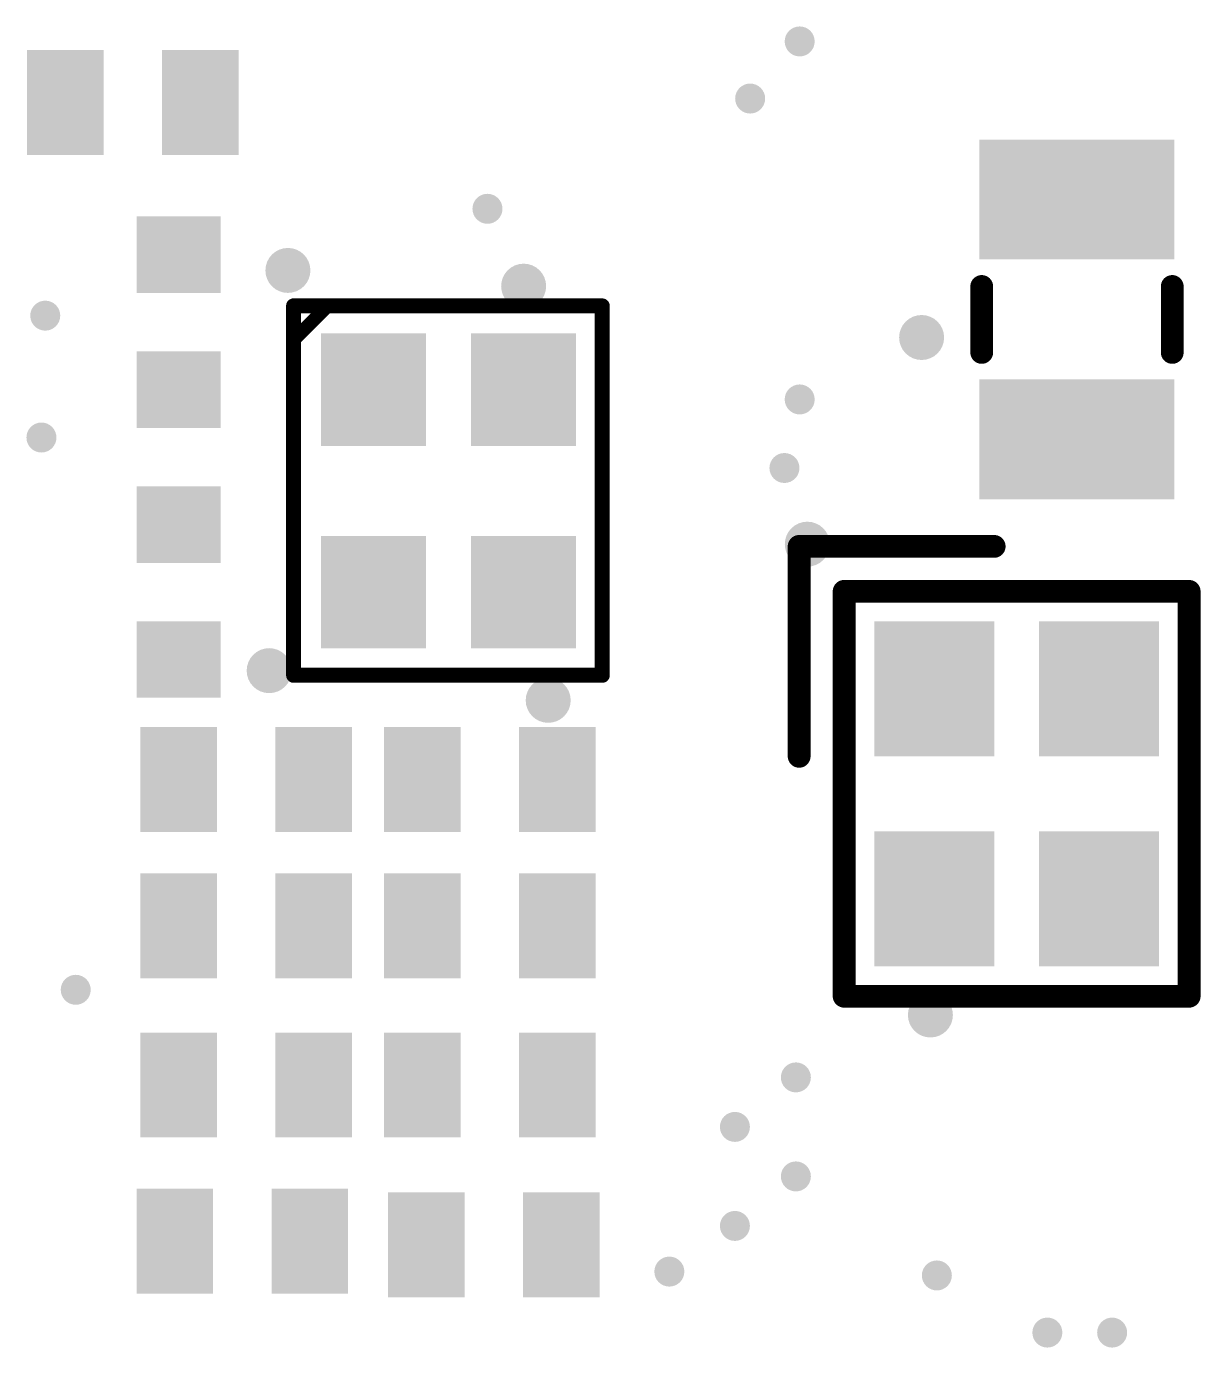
# Model space of a CAD drawing. Header units: inches. Extents: x -6.1 to 65.1, y -0.8 to 59.2.
# Drawn here: x 13.37 to 21.2, y 23.08 to 31.89 of the extents above; entities that cross this region are included whole.
import ezdxf

# ---------------------------------------------------------------- set-up
doc = ezdxf.new("R2010")
doc.units = ezdxf.units.IN
for name, color, linetype in [('Top Overlay', 2, 'Continuous'), ('Top Paste', 8, 'Continuous'), ('Via Holes', 16, 'Continuous')]:
    doc.layers.add(name, color=color, linetype=linetype)

# ---------------------------------------------------------------- blocks, each defined once
blk = doc.blocks.new('R0402_8')
at = {"layer": 'Top Paste'}
for points in [[(-0.705, -0.35), (-0.705, 0.35), (-0.195, 0.35), (-0.195, -0.35)], [(0.195, -0.35), (0.195, 0.35), (0.705, 0.35), (0.705, -0.35)]]:
    blk.add_hatch(color=8, dxfattribs=at).paths.add_polyline_path(points)
blk = doc.blocks.new('CYR_2016_68')
at = {"layer": 'Top Paste'}
for points in [[(-0.375, 1.35), (0.375, 1.35), (0.375, 0.65), (-0.375, 0.65)], [(0.975, 1.35), (1.725, 1.35), (1.725, 0.65), (0.975, 0.65)], [(-0.375, 0.35), (0.375, 0.35), (0.375, -0.35), (-0.375, -0.35)], [(0.975, 0.35), (1.725, 0.35), (1.725, -0.35), (0.975, -0.35)]]:
    blk.add_hatch(color=8, dxfattribs=at).paths.add_polyline_path(points)
at = {"layer": 'Top Overlay'}
for points, const_width in [([(-0.559, -0.5335), (-0.5586, 1.5239)], 0.1), ([(-0.5586, 1.5239), (1.905, 1.5242)], 0.1), ([(1.905, -0.5332), (1.905, 1.5242)], 0.1), ([(-0.3302, -0.5334), (-0.5588, -0.3048)], 0.09), ([(-0.559, -0.5335), (1.905, -0.5332)], 0.1)]:
    blk.add_lwpolyline(points, dxfattribs=dict(at, const_width=const_width))
for points, const_width in [([(-0.5836, 1.5239, 1), (-0.5336, 1.5239, 1)], 0.05), ([(-0.5836, 1.5239, 1), (-0.5336, 1.5239, 1)], 0.05), ([(1.88, 1.5242, 1), (1.93, 1.5242, 1)], 0.05), ([(1.88, 1.5242, 1), (1.93, 1.5242, 1)], 0.05), ([(-0.5813, -0.3048, 1), (-0.5363, -0.3048, 1)], 0.045), ([(-0.584, -0.5335, 1), (-0.534, -0.5335, 1)], 0.05), ([(-0.584, -0.5335, 1), (-0.534, -0.5335, 1)], 0.05), ([(-0.3527, -0.5334, 1), (-0.3077, -0.5334, 1)], 0.045), ([(1.88, -0.5332, 1), (1.93, -0.5332, 1)], 0.05), ([(1.88, -0.5332, 1), (1.93, -0.5332, 1)], 0.05)]:
    blk.add_lwpolyline(points, format="xyb", close=True, dxfattribs=dict(at, const_width=const_width))
blk = doc.blocks.new('SMD_2012_2P_69')
at = {"layer": 'Top Paste'}
for points in [[(-1.2, 0.65), (-0.4001, 0.65), (-0.4001, -0.6499), (-1.2, -0.6499)], [(0.3999, 0.65), (1.1999, 0.65), (1.1999, -0.6499), (0.3999, -0.6499)]]:
    blk.add_hatch(color=8, dxfattribs=at).paths.add_polyline_path(points)
at = {"layer": 'Top Overlay', "const_width": 0.152}
for points in [[(-0.2199, 0.635), (0.2199, 0.635)], [(-0.2199, -0.635), (0.2199, -0.635)]]:
    blk.add_lwpolyline(points, dxfattribs=at)
at = {"layer": 'Top Overlay', "const_width": 0.076}
for points in [[(-0.2579, 0.635, 1), (-0.1819, 0.635, 1)], [(0.1819, 0.635, 1), (0.2579, 0.635, 1)], [(-0.2579, -0.635, 1), (-0.1819, -0.635, 1)], [(0.1819, -0.635, 1), (0.2579, -0.635, 1)]]:
    blk.add_lwpolyline(points, format="xyb", close=True, dxfattribs=at)
blk = doc.blocks.new('SMD_2016_4P_70')
at = {"layer": 'Top Paste'}
for points in [[(-1.15, 0.9499), (-0.25, 0.9499), (-0.25, 0.1499), (-1.15, 0.1499)], [(0.25, 0.9499), (1.15, 0.9499), (1.15, 0.1499), (0.25, 0.1499)], [(-1.15, -0.1499), (-0.25, -0.1499), (-0.25, -0.9499), (-1.15, -0.9499)], [(0.25, -0.1499), (1.15, -0.1499), (1.15, -0.9499), (0.25, -0.9499)]]:
    blk.add_hatch(color=8, dxfattribs=at).paths.add_polyline_path(points)
at = {"layer": 'Top Overlay', "const_width": 0.152}
for points in [[(-1.35, -1.1501), (-1.35, 1.1499)], [(1.35, 1.1499), (-1.35, 1.1499)], [(1.35, -1.1501), (1.35, 1.1499)], [(-1.65, -1.45), (-1.65, -0.15)], [(1.35, -1.1501), (-1.35, -1.1501)], [(-0.25, -1.45), (-1.65, -1.45)]]:
    blk.add_lwpolyline(points, dxfattribs=at)
at = {"layer": 'Top Overlay', "const_width": 0.076}
for points in [[(-1.388, 1.1499, 1), (-1.312, 1.1499, 1)], [(-1.388, 1.1499, 1), (-1.312, 1.1499, 1)], [(1.312, 1.1499, 1), (1.388, 1.1499, 1)], [(1.312, 1.1499, 1), (1.388, 1.1499, 1)], [(-1.688, -0.15, 1), (-1.612, -0.15, 1)], [(-1.388, -1.1501, 1), (-1.312, -1.1501, 1)], [(-1.388, -1.1501, 1), (-1.312, -1.1501, 1)], [(1.312, -1.1501, 1), (1.388, -1.1501, 1)], [(1.312, -1.1501, 1), (1.388, -1.1501, 1)], [(-1.688, -1.45, 1), (-1.612, -1.45, 1)], [(-1.688, -1.45, 1), (-1.612, -1.45, 1)], [(-0.288, -1.45, 1), (-0.212, -1.45, 1)]]:
    blk.add_lwpolyline(points, format="xyb", close=True, dxfattribs=at)
blk = doc.blocks.new('R0402_108')
at = {"layer": 'Top Paste'}
for points in [[(-0.705, -0.35), (-0.705, 0.35), (-0.195, 0.35), (-0.195, -0.35)], [(0.195, -0.35), (0.195, 0.35), (0.705, 0.35), (0.705, -0.35)]]:
    blk.add_hatch(color=8, dxfattribs=at).paths.add_polyline_path(points)
blk = doc.blocks.new('R0402_110')
at = {"layer": 'Top Paste'}
for points in [[(-0.705, -0.35), (-0.705, 0.35), (-0.195, 0.35), (-0.195, -0.35)], [(0.195, -0.35), (0.195, 0.35), (0.705, 0.35), (0.705, -0.35)]]:
    blk.add_hatch(color=8, dxfattribs=at).paths.add_polyline_path(points)
blk = doc.blocks.new('R0402_111')
at = {"layer": 'Top Paste'}
for points in [[(-0.705, -0.35), (-0.705, 0.35), (-0.195, 0.35), (-0.195, -0.35)], [(0.195, -0.35), (0.195, 0.35), (0.705, 0.35), (0.705, -0.35)]]:
    blk.add_hatch(color=8, dxfattribs=at).paths.add_polyline_path(points)
blk = doc.blocks.new('R0402_122')
at = {"layer": 'Top Paste'}
for points in [[(-0.705, -0.35), (-0.705, 0.35), (-0.195, 0.35), (-0.195, -0.35)], [(0.195, -0.35), (0.195, 0.35), (0.705, 0.35), (0.705, -0.35)]]:
    blk.add_hatch(color=8, dxfattribs=at).paths.add_polyline_path(points)
blk = doc.blocks.new('R0402_123')
at = {"layer": 'Top Paste'}
for points in [[(-0.705, -0.35), (-0.705, 0.35), (-0.195, 0.35), (-0.195, -0.35)], [(0.195, -0.35), (0.195, 0.35), (0.705, 0.35), (0.705, -0.35)]]:
    blk.add_hatch(color=8, dxfattribs=at).paths.add_polyline_path(points)
blk = doc.blocks.new('R0402_124')
at = {"layer": 'Top Paste'}
for points in [[(-0.705, -0.35), (-0.705, 0.35), (-0.195, 0.35), (-0.195, -0.35)], [(0.195, -0.35), (0.195, 0.35), (0.705, 0.35), (0.705, -0.35)]]:
    blk.add_hatch(color=8, dxfattribs=at).paths.add_polyline_path(points)
blk = doc.blocks.new('R0402_125')
at = {"layer": 'Top Paste'}
for points in [[(-0.705, -0.35), (-0.705, 0.35), (-0.195, 0.35), (-0.195, -0.35)], [(0.195, -0.35), (0.195, 0.35), (0.705, 0.35), (0.705, -0.35)]]:
    blk.add_hatch(color=8, dxfattribs=at).paths.add_polyline_path(points)
blk = doc.blocks.new('R0402_126')
at = {"layer": 'Top Paste'}
for points in [[(-0.705, -0.35), (-0.705, 0.35), (-0.195, 0.35), (-0.195, -0.35)], [(0.195, -0.35), (0.195, 0.35), (0.705, 0.35), (0.705, -0.35)]]:
    blk.add_hatch(color=8, dxfattribs=at).paths.add_polyline_path(points)
blk = doc.blocks.new('C0402_214')
at = {"layer": 'Top Paste'}
for points in [[(-0.705, -0.28), (-0.705, 0.28), (-0.195, 0.28), (-0.195, -0.28)], [(0.195, -0.28), (0.195, 0.28), (0.705, 0.28), (0.705, -0.28)]]:
    blk.add_hatch(color=8, dxfattribs=at).paths.add_polyline_path(points)
blk = doc.blocks.new('C0402_215')
at = {"layer": 'Top Paste'}
for points in [[(-0.705, -0.28), (-0.705, 0.28), (-0.195, 0.28), (-0.195, -0.28)], [(0.195, -0.28), (0.195, 0.28), (0.705, 0.28), (0.705, -0.28)]]:
    blk.add_hatch(color=8, dxfattribs=at).paths.add_polyline_path(points)

msp = doc.modelspace()

# ---------------------------------------------------------------- hatches: boundary and pattern name
at = {"layer": 'Via Holes'}
h = msp.add_hatch(color=7, dxfattribs=at)
edge = h.paths.add_edge_path()
edge.add_arc((18.5286, 31.7926), 0.1, 0, 360)
h = msp.add_hatch(color=7, dxfattribs=at)
edge = h.paths.add_edge_path()
edge.add_arc((18.1984, 31.4116), 0.1, 0, 360)
h = msp.add_hatch(color=7, dxfattribs=at)
edge = h.paths.add_edge_path()
edge.add_arc((16.4472, 30.6764), 0.1, 0, 360)
h = msp.add_hatch(color=7, dxfattribs=at)
edge = h.paths.add_edge_path()
edge.add_arc((15.117, 30.2654), 0.15, 0, 360)
h = msp.add_hatch(color=7, dxfattribs=at)
edge = h.paths.add_edge_path()
edge.add_arc((16.6884, 30.1605), 0.15, 0, 360)
h = msp.add_hatch(color=7, dxfattribs=at)
edge = h.paths.add_edge_path()
edge.add_arc((13.4994, 29.9638), 0.1, 0, 360)
h = msp.add_hatch(color=7, dxfattribs=at)
edge = h.paths.add_edge_path()
edge.add_arc((19.3414, 29.8181), 0.15, 0, 360)
h = msp.add_hatch(color=7, dxfattribs=at)
edge = h.paths.add_edge_path()
edge.add_arc((18.5286, 29.405), 0.1, 0, 360)
h = msp.add_hatch(color=7, dxfattribs=at)
edge = h.paths.add_edge_path()
edge.add_arc((13.474, 29.151), 0.1, 0, 360)
h = msp.add_hatch(color=7, dxfattribs=at)
edge = h.paths.add_edge_path()
edge.add_arc((18.427, 28.9478), 0.1, 0, 360)
h = msp.add_hatch(color=7, dxfattribs=at)
edge = h.paths.add_edge_path()
edge.add_arc((18.5794, 28.4398), 0.15, 0, 360)
h = msp.add_hatch(color=7, dxfattribs=at)
edge = h.paths.add_edge_path()
edge.add_arc((14.9921, 27.5963), 0.15, 0, 360)
h = msp.add_hatch(color=7, dxfattribs=at)
edge = h.paths.add_edge_path()
edge.add_arc((16.8522, 27.3984), 0.15, 0, 360)
h = msp.add_hatch(color=7, dxfattribs=at)
edge = h.paths.add_edge_path()
edge.add_arc((14.3884, 26.8702), 0.1, 0, 360)
h = msp.add_hatch(color=7, dxfattribs=at)
edge = h.paths.add_edge_path()
edge.add_arc((15.2884, 26.8702), 0.1, 0, 360)
h = msp.add_hatch(color=7, dxfattribs=at)
edge = h.paths.add_edge_path()
edge.add_arc((16.0134, 26.8702), 0.1, 0, 360)
h = msp.add_hatch(color=7, dxfattribs=at)
edge = h.paths.add_edge_path()
edge.add_arc((14.3884, 25.8952), 0.1, 0, 360)
h = msp.add_hatch(color=7, dxfattribs=at)
edge = h.paths.add_edge_path()
edge.add_arc((16.0134, 25.8952), 0.1, 0, 360)
h = msp.add_hatch(color=7, dxfattribs=at)
edge = h.paths.add_edge_path()
edge.add_arc((13.7026, 25.468), 0.1, 0, 360)
h = msp.add_hatch(color=7, dxfattribs=at)
edge = h.paths.add_edge_path()
edge.add_arc((19.4, 25.3), 0.15, 0, 360)
h = msp.add_hatch(color=7, dxfattribs=at)
edge = h.paths.add_edge_path()
edge.add_arc((18.5032, 24.8838), 0.1, 0, 360)
h = msp.add_hatch(color=7, dxfattribs=at)
edge = h.paths.add_edge_path()
edge.add_arc((16.0134, 24.833), 0.1, 0, 360)
h = msp.add_hatch(color=7, dxfattribs=at)
edge = h.paths.add_edge_path()
edge.add_arc((18.0968, 24.5536), 0.1, 0, 360)
h = msp.add_hatch(color=7, dxfattribs=at)
edge = h.paths.add_edge_path()
edge.add_arc((18.5032, 24.2234), 0.1, 0, 360)
h = msp.add_hatch(color=7, dxfattribs=at)
edge = h.paths.add_edge_path()
edge.add_arc((18.0968, 23.8932), 0.1, 0, 360)
h = msp.add_hatch(color=7, dxfattribs=at)
edge = h.paths.add_edge_path()
edge.add_arc((16.0394, 23.7662), 0.1, 0, 360)
h = msp.add_hatch(color=7, dxfattribs=at)
edge = h.paths.add_edge_path()
edge.add_arc((16.9394, 23.7662), 0.1, 0, 360)
h = msp.add_hatch(color=7, dxfattribs=at)
edge = h.paths.add_edge_path()
edge.add_arc((17.6597, 23.5887), 0.1, 0, 360)
h = msp.add_hatch(color=7, dxfattribs=at)
edge = h.paths.add_edge_path()
edge.add_arc((19.443, 23.563), 0.1, 0, 360)
h = msp.add_hatch(color=7, dxfattribs=at)
edge = h.paths.add_edge_path()
edge.add_arc((20.1796, 23.182), 0.1, 0, 360)
h = msp.add_hatch(color=7, dxfattribs=at)
edge = h.paths.add_edge_path()
edge.add_arc((20.6114, 23.182), 0.1, 0, 360)

# ---------------------------------------------------------------- block references
for name, p, rotation in [('R0402_108', (14.0836, 31.3862), 180), ('SMD_2012_2P_69', (20.3771, 29.9384), 90), ('C0402_215', (14.3884, 29.9202), 270), ('CYR_2016_68', (15.6884, 29.4702), 270), ('C0402_214', (14.3884, 28.1203), 90), ('SMD_2016_4P_70', (19.975, 26.775), 270), ('R0402_124', (16.4634, 26.8702), 180), ('R0402_123', (16.4634, 25.8952), 180), ('R0402_122', (16.4634, 24.833), 180), ('R0402_110', (14.813, 23.7916), 180)]:
    msp.add_blockref(name, p, dxfattribs=dict(rotation=rotation))
for name, p in [('R0402_126', (14.8384, 26.8702)), ('R0402_8', (14.8384, 25.8952)), ('R0402_125', (14.8384, 24.833)), ('R0402_111', (16.4894, 23.7662))]:
    msp.add_blockref(name, p)

doc.saveas('drawing.dxf')
